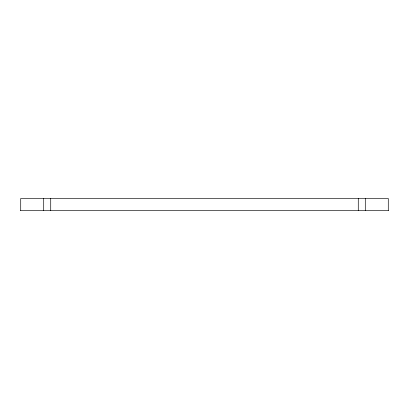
<?xml version="1.0" encoding="UTF-8"?>
<svg xmlns="http://www.w3.org/2000/svg" width="409" height="409" viewBox="0 0 409 409"><rect width="100%" height="100%" fill="white"/><g stroke="black" fill="none" stroke-linecap="round" stroke-linejoin="round"><path stroke-width="0.61" d="M20.45 210.502L388.55 210.502M388.284 210.502L388.284 198.498L20.716 198.498L20.716 210.502M365.298 198.498L365.298 210.502M358.279 198.498L358.279 210.502M50.721 198.498L50.721 210.502M43.702 198.498L43.702 210.502"/></g></svg>
